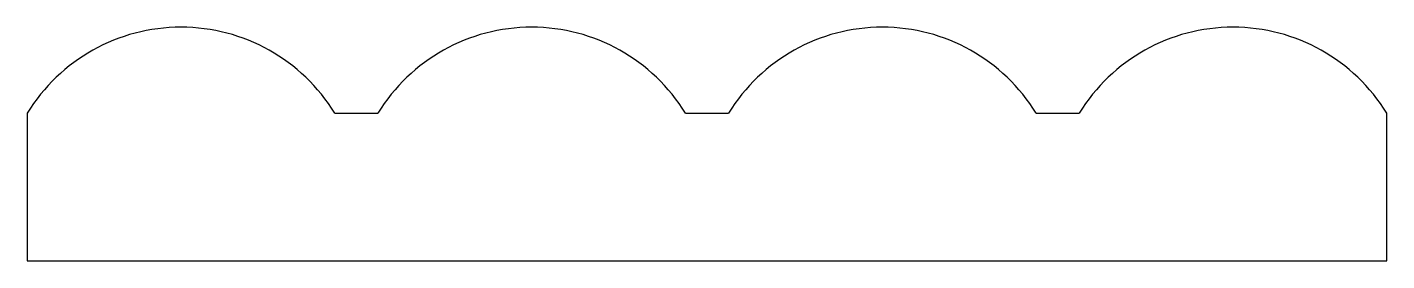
# Model space of a CAD drawing. Header units: millimetres. Extents: x 100 to 211, y 0 to 19.
import ezdxf

# ---------------------------------------------------------------- set-up
doc = ezdxf.new("R2010")
doc.units = ezdxf.units.MM
doc.linetypes.add('CENTERX2', pattern=[20.32, 12.7, -2.54, 2.54, -2.54])

msp = doc.modelspace()

# ---------------------------------------------------------------- linework, layer by layer
at = {"color": 7, "linetype": 'Continuous'}
for p, q in [((100, 12), (100, 0)), ((125, 12), (128.5, 12)), ((153.5, 12), (157, 12)), ((182, 12), (185.5, 12)), ((210.5, 0), (210.5, 12)), ((100, 0), (125, 0)), ((125, 0), (128.5, 0)), ((128.5, 0), (153.5, 0)), ((153.5, 0), (157, 0)), ((157, 0), (182, 0)), ((182, 0), (185.5, 0)), ((185.5, 0), (210.5, 0))]:
    msp.add_line(p, q, dxfattribs=at)
at = {"color": 7, "linetype": 'CENTERX2'}
for p, q in [((125, 0), (128.5, 0)), ((153.5, 0), (157, 0)), ((182, 0), (185.5, 0))]:
    msp.add_line(p, q, dxfattribs=at)
at = {"color": 7, "linetype": 'Continuous'}
for centre in [(112.5, 4.34), (141, 4.34), (169.5, 4.34), (198, 4.34)]:
    msp.add_arc(centre, 14.66, 31.5023, 148.4977, dxfattribs=at)

doc.saveas('drawing.dxf')
